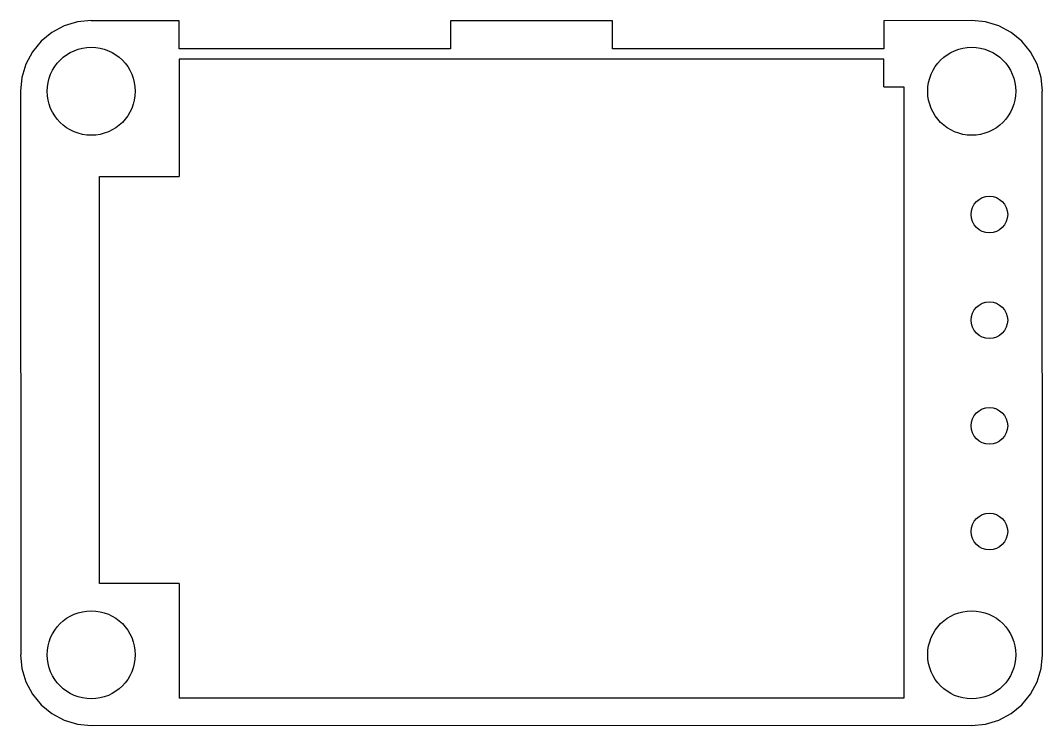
# Model space of a CAD drawing. Header units: centimetres. Extents: x 0.22 to 3.91, y 0.22 to 2.76.
import ezdxf

# ---------------------------------------------------------------- set-up
doc = ezdxf.new("R2010")
doc.units = ezdxf.units.CM
doc.layers.get('0').update_dxf_attribs({"linetype": 'CONTINUOUS'})

msp = doc.modelspace()

# ---------------------------------------------------------------- linework, layer by layer
for p, q in [((3.3337, 2.6238), (0.7937, 2.6238)), ((0.7937, 2.6238), (0.7937, 2.2012)), ((3.3337, 2.5238), (3.3337, 2.6238)), ((3.3337, 2.5238), (3.4068, 2.5238)), ((3.4068, 2.5238), (3.4068, 0.3196)), ((0.5063, 2.2012), (0.7937, 2.2012)), ((0.5063, 0.7329), (0.5063, 2.2012)), ((0.7937, 0.7329), (0.5063, 0.7329)), ((0.7937, 0.7329), (0.7937, 0.3196)), ((3.3337, 0.3196), (0.7937, 0.3196)), ((3.4068, 0.3196), (3.3337, 0.3196))]:
    msp.add_line(p, q)
msp.add_lwpolyline([(0.4762, 2.7622), (0.4762, 2.7635), (0.4265, 2.7586), (0.3786, 2.7441), (0.3345, 2.7205), (0.2958, 2.6887), (0.264, 2.65), (0.2404, 2.6059), (0.2259, 2.558), (0.221, 2.5082), (0.2222, 0.4762), (0.221, 0.4762), (0.2259, 0.4265), (0.2404, 0.3786), (0.264, 0.3345), (0.2958, 0.2958), (0.3345, 0.264), (0.3786, 0.2404), (0.4265, 0.2259), (0.4762, 0.221), (3.6512, 0.2222), (3.6512, 0.221), (3.701, 0.2259), (3.7489, 0.2404), (3.793, 0.264), (3.8317, 0.2958), (3.8635, 0.3345), (3.8871, 0.3786), (3.9016, 0.4265), (3.9065, 0.4762), (3.9052, 2.5082), (3.9065, 2.5082), (3.9016, 2.558), (3.8871, 2.6059), (3.8635, 2.65), (3.8317, 2.6887), (3.793, 2.7205), (3.7489, 2.7441), (3.701, 2.7586), (3.6512, 2.7635), (3.3337, 2.7622), (3.3337, 2.6606), (2.3558, 2.6606), (2.3558, 2.7622), (1.7716, 2.7622), (1.7716, 2.6606), (0.7937, 2.6606), (0.7937, 2.7622)], close=True)
for centre, radius in [((0.4762, 2.5082), 0.1587), ((3.6512, 2.5082), 0.1587), ((3.7147, 2.0637), 0.066), ((3.7147, 1.6827), 0.066), ((3.7147, 1.3017), 0.066), ((3.7147, 0.9207), 0.066), ((0.4762, 0.4762), 0.1587), ((3.6512, 0.4762), 0.1587)]:
    msp.add_circle(centre, radius)

doc.saveas('drawing.dxf')
